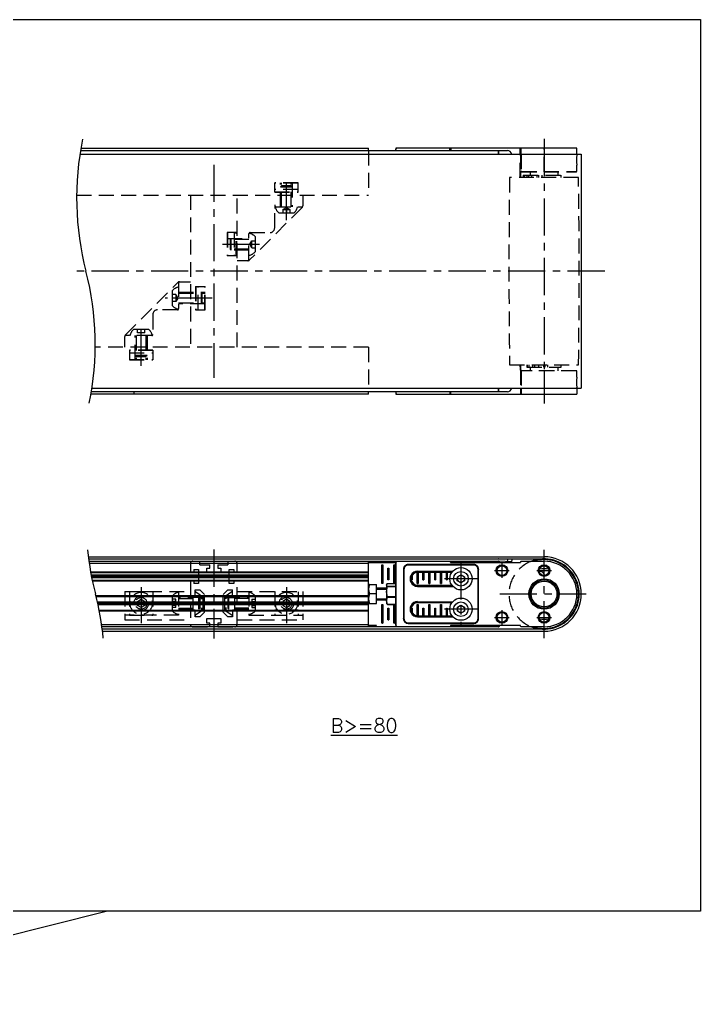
# Model space of a CAD drawing. Extents: x 0 to 1842, y -8 to 906.
# Drawn here: x 1551.4 to 1842, y 487.8 to 906.4 of the extents above; entities that cross this region are included whole.
import ezdxf

# ---------------------------------------------------------------- set-up
doc = ezdxf.new("R2010")
doc.units = 0
doc.header["$LTSCALE"] = 0.5
doc.linetypes.add('CENTER', pattern=[50.8, 31.75, -6.35, 6.35, -6.35])
doc.linetypes.add('DASHED', pattern=[19.05, 12.7, -6.35])
for name, color, linetype in [('MSM_CENTER', 1, 'CENTER'), ('MSM_CONTINUOUS', 7, 'CONTINUOUS'), ('MSM_DASHED', 4, 'DASHED'), ('MSM_NARROW', 5, 'CONTINUOUS'), ('MSM_PART_NUMBER', 7, 'CONTINUOUS')]:
    doc.layers.add(name, color=color, linetype=linetype)
doc.styles.get("Standard").update_dxf_attribs({"font": 'txt.shx', "height": 3, "bigfont": 'bigfont.shx'})

msp = doc.modelspace()

# ---------------------------------------------------------------- linework, layer by layer
at = {"layer": 'MSM_CENTER'}
for p, q in [((1775.25, 855.44), (1775.25, 742.44)), ((1634.25, 844.44), (1634.25, 753.44)), ((1665.25, 820.69), (1665.25, 837.74)), ((1637.95, 810.44), (1655, 810.44)), ((1801.15, 798.94), (1575.68, 798.94)), ((1633.56, 787.44), (1613.5, 787.44)), ((1603.25, 758.44), (1603.25, 777.19)), ((1634.25, 680.03), (1634.25, 642.03)), ((1775.25, 642.13), (1775.25, 679.93)), ((1739.75, 674.53), (1739.75, 647.53)), ((1757.25, 674.18), (1757.25, 667.88)), ((1754.1, 671.03), (1760.4, 671.03)), ((1772.1, 671.03), (1778.4, 671.03)), ((1746.75, 667.53), (1732.75, 667.53)), ((1603.25, 663.89), (1603.25, 648.61)), ((1665.25, 663.89), (1665.25, 648.61)), ((1756.35, 661.03), (1793.25, 661.03)), ((1595.45, 657.03), (1610.7, 657.03)), ((1613.84, 657.03), (1652.86, 657.03)), ((1673.05, 657.03), (1657.79, 657.03)), ((1746.75, 654.53), (1732.75, 654.53)), ((1757.25, 654.18), (1757.25, 647.88)), ((1754.1, 651.03), (1760.4, 651.03)), ((1772.1, 651.03), (1778.4, 651.03))]:
    msp.add_line(p, q, dxfattribs=at)
at = {"layer": 'MSM_CONTINUOUS'}
for p, q in [((1577.35, 850.44), (1759.59, 850.44)), ((1577.52, 851.44), (1700.25, 851.44)), ((1700.25, 850.44), (1700.25, 851.44)), ((1711.92, 850.44), (1711.9, 851.13)), ((1712.15, 851.13), (1711.9, 851.12)), ((1735.05, 851.44), (1712, 851.44)), ((1789.25, 851.44), (1735.05, 851.44)), ((1735.05, 850.44), (1735.05, 851.44)), ((1735.25, 850.44), (1735.25, 851.44)), ((1735.45, 851.44), (1735.45, 850.44)), ((1755.83, 848.94), (1755.83, 850.44)), ((1755.94, 848.94), (1755.94, 850.44)), ((1765.05, 848.94), (1765.05, 851.44)), ((1765.25, 848.94), (1765.25, 851.44)), ((1765.45, 848.94), (1765.45, 851.44)), ((1789.25, 848.94), (1789.25, 851.44)), ((1577.12, 848.94), (1791.15, 848.94)), ((1791.15, 848.94), (1791.15, 748.94)), ((1700.25, 746.44), (1581.84, 746.44)), ((1759.59, 747.44), (1582.01, 747.44)), ((1582.25, 748.94), (1791.15, 748.94)), ((1600.25, 746.44), (1600.25, 747.44)), ((1700.25, 746.44), (1700.25, 747.44)), ((1711.92, 747.44), (1711.9, 746.75)), ((1711.9, 746.75), (1712.15, 746.75)), ((1712, 746.44), (1789.25, 746.44)), ((1735.05, 747.44), (1735.05, 746.44)), ((1735.25, 746.44), (1735.25, 747.44)), ((1735.45, 746.44), (1735.45, 747.44)), ((1755.83, 747.44), (1755.83, 748.94)), ((1755.94, 747.44), (1755.94, 748.94)), ((1765.25, 748.94), (1765.25, 746.44)), ((1765.45, 748.94), (1765.45, 746.44)), ((1789.25, 748.94), (1789.25, 746.44)), ((1580.68, 676.93), (1775.25, 676.93)), ((1580.8, 676.03), (1775.25, 676.03)), ((1580.93, 675.03), (1712.15, 675.03)), ((1700.25, 674.03), (1581.08, 674.03)), ((1700.25, 647.03), (1700.25, 675.03)), ((1700.26, 674.43), (1700.25, 674.44)), ((1700.26, 674.43), (1711.91, 674.43)), ((1700.75, 674.94), (1700.76, 674.93)), ((1700.76, 674.93), (1700.76, 674.43)), ((1700.76, 674.93), (1702.74, 674.93)), ((1702.74, 674.93), (1702.76, 674.95)), ((1702.74, 674.43), (1702.74, 674.93)), ((1703.24, 674.44), (1703.74, 674.45)), ((1703.24, 674.43), (1703.24, 674.44)), ((1703.24, 674.43), (1703.24, 674.43)), ((1703.24, 674.43), (1703.24, 674.43)), ((1703.74, 674.45), (1703.74, 674.43)), ((1711.9, 674.37), (1711.9, 647.68)), ((1712, 647.68), (1712, 674.37)), ((1712.29, 675.03), (1755.83, 675.03)), ((1735.25, 674.63), (1735.25, 674.83)), ((1735.45, 674.43), (1765.25, 674.43)), ((1755.67, 674.95), (1755.75, 675.03)), ((1755.67, 674.43), (1755.67, 674.95)), ((1756.17, 674.45), (1755.67, 674.45)), ((1761.54, 674.73), (1755.88, 675.02)), ((1761.59, 675.73), (1755.94, 676.02)), ((1756.25, 674.53), (1756.17, 674.45)), ((1756.25, 674.53), (1756.17, 674.45)), ((1756.17, 674.45), (1756.17, 674.43)), ((1756.25, 674.53), (1756.25, 674.43)), ((1759.59, 675.83), (1759.54, 674.83)), ((1761.54, 674.73), (1761.59, 675.73)), ((1765.14, 674.45), (1765.19, 674.43)), ((1765.25, 674.83), (1765.25, 674.43)), ((1765.45, 675.03), (1775.25, 675.03)), ((1581.65, 670.53), (1700.25, 670.53)), ((1581.7, 670.23), (1700.25, 670.23)), ((1706.05, 673.53), (1706.45, 673.53)), ((1706.05, 665.53), (1706.05, 673.53)), ((1706.25, 673.53), (1706.25, 665.53)), ((1706.45, 673.53), (1706.45, 665.53)), ((1708.55, 667.03), (1708.55, 672.03)), ((1708.55, 672.03), (1708.95, 672.03)), ((1708.75, 672.03), (1708.75, 667.03)), ((1708.95, 672.03), (1708.95, 667.03)), ((1711.05, 665.53), (1711.05, 673.53)), ((1711.05, 673.53), (1711.45, 673.53)), ((1711.05, 673.53), (1711.25, 673.52)), ((1711.45, 673.53), (1711.25, 673.52)), ((1711.45, 673.53), (1711.25, 673.52)), ((1711.25, 673.52), (1711.25, 665.53)), ((1711.45, 673.53), (1711.45, 665.53)), ((1715.18, 671.6), (1715.18, 650.46)), ((1715.18, 671.6), (1715.24, 671.53)), ((1715.24, 671.53), (1715.44, 671.53)), ((1715.24, 671.53), (1715.24, 650.52)), ((1715.44, 671.53), (1715.44, 650.52)), ((1717.18, 673.6), (1717.24, 673.53)), ((1745.32, 673.6), (1717.18, 673.6)), ((1745.25, 673.53), (1717.24, 673.53)), ((1717.24, 673.53), (1717.24, 673.33)), ((1745.25, 673.33), (1717.24, 673.33)), ((1721.05, 665.53), (1721.05, 670.27)), ((1721.25, 670.75), (1721.25, 670.28)), ((1721.25, 670.75), (1736.26, 670.75)), ((1721.25, 670.55), (1736.09, 670.55)), ((1735.88, 670.28), (1721.25, 670.28)), ((1721.25, 670.28), (1721.25, 665.53)), ((1721.45, 670.28), (1721.45, 665.53)), ((1723.55, 667.03), (1723.55, 670.28)), ((1723.75, 670.28), (1723.75, 667.03)), ((1723.95, 670.28), (1723.95, 667.03)), ((1726.05, 665.53), (1726.05, 670.28)), ((1726.25, 670.28), (1726.25, 665.53)), ((1726.45, 670.28), (1726.45, 665.53)), ((1728.55, 667.03), (1728.55, 670.28)), ((1728.75, 670.28), (1728.75, 667.03)), ((1728.95, 670.28), (1728.95, 667.03)), ((1731.05, 665.53), (1731.05, 670.28)), ((1731.25, 670.28), (1731.25, 665.53)), ((1731.45, 670.28), (1731.45, 665.53)), ((1733.55, 667.03), (1733.55, 670.28)), ((1733.75, 670.28), (1733.75, 667.03)), ((1733.95, 670.28), (1733.95, 667.03)), ((1745.32, 673.6), (1745.25, 673.53)), ((1745.25, 673.53), (1745.25, 673.33)), ((1747.05, 650.52), (1747.05, 671.53)), ((1747.05, 671.53), (1747.25, 671.53)), ((1747.32, 671.6), (1747.25, 671.53)), ((1747.25, 650.52), (1747.25, 671.53)), ((1747.32, 650.46), (1747.32, 671.6)), ((1774.62, 673), (1775.25, 673)), ((1775.25, 673), (1775.87, 673)), ((1700.25, 669.05), (1581.92, 669.05)), ((1700.25, 668.53), (1582.02, 668.53)), ((1582.12, 668.01), (1700.25, 668.01)), ((1700.25, 666.83), (1582.36, 666.83)), ((1700.25, 666.53), (1582.42, 666.53)), ((1708.95, 667.03), (1708.55, 667.03)), ((1718.55, 667.03), (1718.55, 668.07)), ((1718.95, 667.03), (1718.55, 667.03)), ((1718.55, 667.03), (1718.75, 667.03)), ((1718.75, 668.68), (1718.75, 667.03)), ((1718.75, 667.03), (1718.95, 667.03)), ((1718.95, 669.04), (1718.95, 667.03)), ((1723.55, 667.03), (1723.75, 667.03)), ((1723.95, 667.03), (1723.55, 667.03)), ((1723.75, 667.03), (1723.95, 667.03)), ((1728.95, 667.03), (1728.55, 667.03)), ((1728.55, 667.03), (1728.75, 667.03)), ((1728.75, 667.03), (1728.95, 667.03)), ((1733.55, 667.03), (1733.75, 667.03)), ((1733.95, 667.03), (1733.55, 667.03)), ((1733.75, 667.03), (1733.95, 667.03)), ((1738.22, 666.7), (1738.27, 668.43)), ((1739.7, 665.79), (1738.22, 666.7)), ((1738.27, 668.43), (1739.8, 669.26)), ((1741.22, 666.62), (1739.7, 665.79)), ((1739.8, 669.26), (1741.27, 668.35)), ((1741.27, 668.35), (1741.22, 666.62)), ((1774.28, 669.29), (1774.32, 669.18)), ((1775.57, 668.98), (1775.17, 669.75)), ((1700.31, 665.03), (1700.25, 664.93)), ((1700.66, 665.04), (1700.31, 665.03)), ((1700.31, 665.03), (1700.65, 665.01)), ((1700.66, 665.04), (1703.75, 665.04)), ((1703.75, 657.01), (1703.75, 665.04)), ((1708, 663.53), (1703.75, 663.53)), ((1706.45, 665.53), (1706.05, 665.53)), ((1707.51, 663.53), (1708, 663.81)), ((1708.27, 665.5), (1708, 665.03)), ((1708, 664.87), (1708.34, 665.5)), ((1708, 665.03), (1708, 657.03)), ((1708.34, 664.25), (1708, 664.87)), ((1708, 662), (1708.34, 664.2)), ((1708.34, 659.79), (1708, 662)), ((1708.27, 665.5), (1711.9, 665.5)), ((1708.34, 664.25), (1708.34, 664.2)), ((1711.9, 664.25), (1708.34, 664.25)), ((1708.34, 664.2), (1711.9, 664.2)), ((1711.45, 665.53), (1711.05, 665.53)), ((1711.05, 665.53), (1711.25, 665.53)), ((1711.25, 665.53), (1711.45, 665.53)), ((1721.45, 665.53), (1721.05, 665.53)), ((1721.05, 665.53), (1721.25, 665.53)), ((1721.25, 665.53), (1721.45, 665.53)), ((1721.25, 664.77), (1721.25, 664.3)), ((1721.25, 664.77), (1735.88, 664.77)), ((1721.25, 664.5), (1736.09, 664.5)), ((1721.25, 664.3), (1736.26, 664.3)), ((1726.45, 665.53), (1726.05, 665.53)), ((1726.05, 665.53), (1726.25, 665.53)), ((1726.25, 665.53), (1726.45, 665.53)), ((1731.45, 665.53), (1731.05, 665.53)), ((1731.05, 665.53), (1731.25, 665.53)), ((1731.25, 665.53), (1731.45, 665.53)), ((1583.9, 660.33), (1700.25, 660.33)), ((1583.97, 660.03), (1700.25, 660.03)), ((1700.25, 657.55), (1584.57, 657.55)), ((1703.75, 661.05), (1700.66, 661.05)), ((1703.75, 658.53), (1708, 658.53)), ((1708, 658.25), (1707.51, 658.53)), ((1708, 658.15), (1708.34, 659.73)), ((1708.34, 656.57), (1708, 658.15)), ((1711.9, 659.79), (1708.34, 659.79)), ((1708.34, 659.79), (1708.34, 659.73)), ((1708.34, 659.73), (1711.9, 659.73)), ((1721.25, 657.75), (1721.25, 657.28)), ((1721.25, 657.75), (1736.26, 657.75)), ((1721.25, 657.55), (1736.09, 657.55)), ((1735.88, 657.28), (1721.25, 657.28)), ((1700.25, 657.03), (1584.69, 657.03)), ((1584.8, 656.51), (1700.25, 656.51)), ((1700.25, 654.03), (1585.32, 654.03)), ((1700.25, 653.73), (1585.38, 653.73)), ((1700.25, 657.13), (1700.31, 657.03)), ((1700.31, 657.03), (1700.66, 657.04)), ((1700.66, 657.01), (1700.31, 657.03)), ((1700.66, 657.04), (1703.75, 657.04)), ((1700.66, 657.01), (1703.75, 657.01)), ((1706.05, 648.53), (1706.05, 656.53)), ((1706.05, 656.53), (1706.25, 656.52)), ((1706.05, 656.53), (1706.45, 656.53)), ((1706.25, 656.52), (1706.45, 656.53)), ((1706.25, 656.52), (1706.25, 648.53)), ((1706.45, 656.53), (1706.45, 648.53)), ((1708, 657.03), (1708.34, 656.56)), ((1711.9, 656.57), (1708.34, 656.57)), ((1708.34, 656.57), (1708.34, 656.56)), ((1708.34, 656.56), (1711.9, 656.56)), ((1708.55, 655.03), (1708.75, 655.02)), ((1708.55, 655.03), (1708.95, 655.03)), ((1708.55, 650.03), (1708.55, 655.03)), ((1708.75, 655.02), (1708.95, 655.03)), ((1708.75, 655.02), (1708.75, 650.03)), ((1708.95, 655.03), (1708.95, 650.03)), ((1711.05, 656.53), (1711.45, 656.53)), ((1711.05, 656.53), (1711.25, 656.52)), ((1711.05, 648.53), (1711.05, 656.53)), ((1711.25, 656.52), (1711.45, 656.53)), ((1711.25, 656.52), (1711.25, 648.53)), ((1711.45, 656.53), (1711.45, 648.53)), ((1718.55, 653.99), (1718.55, 655.03)), ((1718.55, 655.03), (1718.95, 655.03)), ((1718.55, 655.03), (1718.75, 655.02)), ((1718.75, 655.02), (1718.95, 655.03)), ((1718.75, 655.02), (1718.75, 653.37)), ((1718.95, 655.03), (1718.95, 653.01)), ((1721.05, 656.53), (1721.45, 656.53)), ((1721.05, 651.78), (1721.05, 656.53)), ((1721.05, 656.53), (1721.25, 656.52)), ((1721.25, 656.52), (1721.45, 656.53)), ((1721.25, 656.52), (1721.25, 651.77)), ((1721.45, 656.53), (1721.45, 651.77)), ((1723.55, 651.77), (1723.55, 655.03)), ((1723.55, 655.03), (1723.75, 655.02)), ((1723.55, 655.03), (1723.95, 655.03)), ((1723.75, 655.02), (1723.95, 655.03)), ((1723.75, 655.02), (1723.75, 651.77)), ((1723.95, 655.03), (1723.95, 651.77)), ((1726.05, 656.53), (1726.45, 656.53)), ((1726.05, 651.77), (1726.05, 656.53)), ((1726.05, 656.53), (1726.25, 656.52)), ((1726.25, 656.52), (1726.45, 656.53)), ((1726.25, 656.52), (1726.25, 651.77)), ((1726.45, 656.53), (1726.45, 651.77)), ((1728.55, 651.77), (1728.55, 655.03)), ((1728.55, 655.03), (1728.75, 655.02)), ((1728.55, 655.03), (1728.95, 655.03)), ((1728.75, 655.02), (1728.95, 655.03)), ((1728.75, 655.02), (1728.75, 651.77)), ((1728.95, 655.03), (1728.95, 651.77)), ((1731.05, 656.53), (1731.45, 656.53)), ((1731.05, 651.77), (1731.05, 656.53)), ((1731.05, 656.53), (1731.25, 656.52)), ((1731.25, 656.52), (1731.45, 656.53)), ((1731.25, 656.52), (1731.25, 651.77)), ((1731.45, 656.53), (1731.45, 651.77)), ((1733.55, 651.77), (1733.55, 655.03)), ((1733.55, 655.03), (1733.75, 655.02)), ((1733.55, 655.03), (1733.95, 655.03)), ((1733.75, 655.02), (1733.95, 655.03)), ((1733.75, 655.02), (1733.75, 651.77)), ((1733.95, 655.03), (1733.95, 651.77)), ((1738.25, 655.39), (1739.75, 656.26)), ((1738.25, 653.66), (1738.25, 655.39)), ((1739.75, 652.79), (1738.25, 653.66)), ((1739.75, 656.26), (1741.25, 655.39)), ((1741.25, 653.66), (1739.75, 652.79)), ((1741.25, 655.39), (1741.25, 653.66)), ((1708.95, 650.03), (1708.55, 650.03)), ((1708.75, 650.03), (1708.55, 650.03)), ((1708.75, 650.03), (1708.95, 650.03)), ((1715.18, 650.46), (1715.24, 650.52)), ((1715.24, 650.52), (1715.44, 650.52)), ((1721.25, 651.77), (1735.88, 651.77)), ((1721.25, 651.3), (1721.25, 651.77)), ((1721.25, 651.5), (1736.09, 651.5)), ((1721.25, 651.3), (1736.26, 651.3)), ((1747.05, 650.52), (1747.25, 650.52)), ((1747.32, 650.46), (1747.25, 650.52)), ((1774.62, 649.06), (1775.88, 649.06)), ((1586.36, 648.03), (1700.25, 648.03)), ((1755.75, 647.03), (1586.5, 647.03)), ((1775.25, 646.03), (1586.64, 646.03)), ((1586.76, 645.13), (1775.25, 645.13)), ((1700.25, 647.61), (1700.26, 647.62)), ((1700.25, 647.61), (1700.26, 647.62)), ((1703.74, 647.62), (1700.26, 647.62)), ((1700.76, 647.12), (1700.75, 647.11)), ((1700.76, 647.62), (1700.76, 647.12)), ((1702.74, 647.12), (1700.76, 647.12)), ((1702.74, 647.12), (1702.74, 647.62)), ((1702.76, 647.1), (1702.74, 647.12)), ((1703.24, 647.62), (1703.24, 647.62)), ((1703.24, 647.62), (1703.24, 647.62)), ((1703.24, 647.61), (1703.24, 647.62)), ((1703.24, 647.61), (1703.74, 647.6)), ((1703.74, 647.62), (1703.74, 647.6)), ((1706.45, 648.53), (1706.05, 648.53)), ((1706.25, 648.53), (1706.05, 648.53)), ((1706.25, 648.53), (1706.45, 648.53)), ((1711.45, 648.53), (1711.05, 648.53)), ((1711.25, 648.53), (1711.05, 648.53)), ((1711.25, 648.53), (1711.45, 648.53)), ((1711.25, 648.53), (1711.45, 648.53)), ((1711.9, 647.68), (1712, 647.68)), ((1717.18, 648.46), (1717.24, 648.52)), ((1717.18, 648.46), (1745.32, 648.46)), ((1717.24, 648.72), (1745.25, 648.72)), ((1717.24, 648.72), (1717.24, 648.52)), ((1717.24, 648.52), (1745.25, 648.52)), ((1735.25, 647.43), (1735.25, 647.23)), ((1765.05, 647.63), (1735.45, 647.63)), ((1745.25, 648.72), (1745.25, 648.52)), ((1745.25, 648.52), (1745.32, 648.46)), ((1755.67, 647.6), (1756.17, 647.6)), ((1755.67, 647.1), (1755.67, 647.6)), ((1755.75, 647.03), (1755.67, 647.1)), ((1756.17, 647.6), (1756.25, 647.53)), ((1756.25, 647.63), (1756.25, 647.53)), ((1765.25, 647.23), (1765.25, 647.43)), ((1775.25, 647.03), (1765.45, 647.03))]:
    msp.add_line(p, q, dxfattribs=at)
for centre, radius in [((1739.75, 667.53), 4.75), ((1739.75, 667.53), 3.13), ((1757.25, 671.03), 2.07), ((1775.25, 671.03), 2.07), ((1739.75, 667.53), 1.5), ((1775.25, 661.03), 6.5), ((1775.25, 661.03), 6), ((1775.25, 661.03), 5.5), ((1739.75, 654.53), 4.75), ((1739.75, 654.53), 3.12), ((1739.75, 654.53), 1.5), ((1757.25, 651.03), 2.07), ((1775.25, 651.03), 2.07)]:
    msp.add_circle(centre, radius, dxfattribs=at)
for centre, radius, start, end in [((1712.4, 851.14), 0.5, 143.1175, 181.4553), ((1712.55, 851.14), 0.404, 131.0562, 181.1329), ((1759.59, 848.44), 2, 14.4237, 89.9303), ((1712.4, 746.74), 0.5, 178.9862, 216.8852), ((1712.55, 746.74), 0.404, 178.8636, 228.9467), ((1759.59, 749.44), 2, 270.0694, 345.5764), ((1700.75, 674.44), 0.5, 90.0234, 179.9789), ((1700.76, 674.43), 0.5, 90.0223, 179.9765), ((1702.74, 674.43), 0.5, 0.0235, 89.9777), ((1702.73, 674.44), 0.509, 0.0108, 87.0086), ((1702.82, 673.85), 1.1, 32.8282, 93.2378), ((1712.9, 674.37), 1, 138.9892, 179.9859), ((1712.9, 674.37), 0.895, 133.0624, 180.1301), ((1735.05, 674.83), 0.2, 0, 90), ((1735.45, 674.63), 0.2, 180, 270), ((1755.67, 674.45), 0.5, 0.0201, 89.9811), ((1755.75, 674.53), 0.5, 0.0037, 88.9134), ((1755.83, 674.03), 2, 87, 90), ((1755.83, 674.03), 1, 87, 90), ((1765.04, 674.63), 0.205, 280.3588, 359.4522), ((1765.45, 674.83), 0.2, 90, 180), ((1775.25, 661.03), 15, 248.9605, 111.0394), ((1775.25, 661.03), 14.7, 252.2472, 107.7528), ((1775.25, 661.03), 15.9, 270, 90), ((1775.25, 661.03), 14, 270, 90), ((1717.18, 671.6), 2, 89.9964, 180.0036), ((1717.24, 671.53), 2, 90.0001, 179.9996), ((1717.24, 671.53), 1.8, 89.9956, 180.0042), ((1721.25, 667.53), 3.23, 89.9998, 270.0002), ((1721.25, 667.53), 3.03, 90, 270), ((1721.25, 667.53), 2.75, 90, 270), ((1745.25, 671.53), 2, 0.0006, 89.9997), ((1745.25, 671.53), 1.8, 359.9958, 90.0044), ((1745.32, 671.6), 2, 359.9968, 90.0034), ((1773.66, 668.96), 1.7, 27.435, 104.9479), ((1775.25, 661.03), 10.8, 79.4774, 100.5226), ((1775.25, 602.28), 70.66, 89.362, 90.638), ((1773.62, 668.94), 0.75, 27.435, 85.8742), ((1706.06, 663.05), 5.75, 159.7297, 200.2703), ((1706.21, 659.03), 5.91, 160.0003, 199.9997), ((1721.25, 654.53), 3.23, 89.9998, 270.0002), ((1721.25, 654.53), 3.03, 90, 270), ((1721.25, 654.53), 2.75, 90, 270), ((1717.18, 650.46), 2, 179.9964, 270.0036), ((1717.18, 650.46), 2, 179.9964, 270.0036), ((1717.24, 650.52), 2, 180.0004, 269.9999), ((1717.24, 650.52), 1.8, 179.9958, 270.0044), ((1745.25, 650.52), 2, 270.0001, 359.9996), ((1745.25, 650.52), 1.8, 269.9956, 0.0042), ((1745.32, 650.46), 2, 269.9966, 0.0032), ((1745.32, 650.46), 2, 269.9964, 0.0036), ((1775.25, 661.03), 10.8, 259.4774, 280.5226), ((1775.25, 719.77), 70.66, 269.362, 270.638), ((1700.75, 647.61), 0.5, 180.0211, 269.9766), ((1700.76, 647.62), 0.5, 180.0235, 269.9777), ((1702.74, 647.62), 0.5, 270.0223, 359.9765), ((1702.7, 647.64), 0.535, 275.5655, 357.4152), ((1702.89, 648.07), 0.97, 262.3227, 331.6113), ((1712.9, 647.68), 1, 180.0141, 221.0108), ((1712.9, 647.68), 0.895, 179.8732, 226.9343), ((1735.05, 647.23), 0.2, 270, 0), ((1735.45, 647.43), 0.2, 90, 180), ((1755.67, 647.6), 0.5, 270.0189, 359.9799), ((1755.75, 647.53), 0.5, 269.9964, 0.0036), ((1755.75, 647.53), 0.5, 269.9972, 0.0018), ((1765.05, 647.43), 0.2, 0, 90), ((1765.45, 647.23), 0.2, 180, 270)]:
    msp.add_arc(centre, radius, start, end, dxfattribs=at)
at = {"layer": 'MSM_DASHED'}
for p, q in [((1700.25, 850.44), (1700.25, 831.44)), ((1775.25, 841.44), (1775.25, 851.44)), ((1765.05, 838.94), (1765.05, 848.94)), ((1765.25, 848.94), (1765.25, 838.94)), ((1765.45, 848.94), (1765.45, 841.48)), ((1789.25, 848.64), (1789.25, 848.94)), ((1765.74, 841.55), (1765.74, 841.44)), ((1765.74, 841.55), (1789.25, 841.55)), ((1765.74, 841.44), (1788.93, 841.44)), ((1769.25, 841.44), (1769.25, 839.94)), ((1781.25, 839.94), (1781.25, 841.44)), ((1789.25, 841.55), (1789.25, 844.27)), ((1789.95, 838.94), (1760.55, 838.94)), ((1765.24, 840.95), (1765.2, 838.94)), ((1766.36, 839.94), (1782.57, 839.94)), ((1766.36, 839.94), (1766.36, 838.94)), ((1766.83, 838.94), (1766.83, 839.94)), ((1768.07, 838.94), (1768.07, 839.94)), ((1768.69, 838.94), (1768.69, 839.94)), ((1769.93, 839.94), (1769.93, 838.94)), ((1772.34, 838.94), (1772.34, 839.94)), ((1772.87, 839.94), (1772.87, 838.94)), ((1774.27, 839.94), (1774.27, 838.94)), ((1782.57, 838.94), (1782.57, 839.94)), ((1670.25, 836.74), (1660.25, 836.74)), ((1660.25, 832.64), (1660.25, 836.74)), ((1670.25, 836.61), (1660.25, 836.61)), ((1670.25, 833.8), (1660.25, 833.8)), ((1662.75, 826.44), (1662.75, 836.74)), ((1662.75, 835.01), (1663.18, 835.44)), ((1662.75, 835.01), (1667.75, 835.01)), ((1663.18, 826.44), (1663.18, 836.74)), ((1667.31, 835.44), (1663.18, 835.44)), ((1667.31, 826.44), (1667.31, 836.74)), ((1667.31, 835.44), (1667.75, 835.01)), ((1667.75, 836.74), (1667.75, 826.44)), ((1670.25, 832.64), (1670.25, 836.74)), ((1575.7, 831.44), (1700.25, 831.44)), ((1624.25, 831.44), (1624.25, 766.44)), ((1644.25, 766.44), (1644.25, 831.44)), ((1660.25, 832.84), (1670.25, 832.84)), ((1660.25, 832.64), (1670.25, 832.64)), ((1672.25, 831.44), (1672.25, 826.85)), ((1671.95, 826.15), (1649.54, 803.73)), ((1660.25, 827.25), (1660.25, 825.69)), ((1660.25, 817.44), (1660.25, 825.94)), ((1660.75, 826.44), (1672.16, 826.44)), ((1663.75, 825.25), (1665.25, 826.12)), ((1663.75, 825.25), (1663.75, 823.69)), ((1663.75, 825.25), (1666.75, 825.25)), ((1665.25, 826.12), (1666.75, 825.25)), ((1665.25, 825.25), (1665.25, 823.69)), ((1666.75, 825.25), (1666.75, 823.69)), ((1668.37, 823.69), (1662.12, 823.69)), ((1639.95, 815.44), (1639.95, 805.44)), ((1644.05, 815.44), (1639.95, 815.44)), ((1639.95, 812.94), (1649.25, 812.94)), ((1649.25, 812.51), (1639.95, 812.51)), ((1640.08, 815.44), (1640.08, 805.44)), ((1641.25, 812.51), (1641.68, 812.94)), ((1641.25, 812.51), (1641.25, 808.37)), ((1641.68, 807.94), (1641.68, 812.94)), ((1642.89, 815.44), (1642.89, 805.44)), ((1643.85, 805.44), (1643.85, 815.44)), ((1644.05, 805.44), (1644.05, 815.44)), ((1649.25, 803.53), (1649.25, 814.94)), ((1649.75, 815.44), (1658.25, 815.44)), ((1652, 807.32), (1652, 813.57)), ((1649.25, 808.37), (1639.95, 808.37)), ((1649.25, 807.94), (1639.95, 807.94)), ((1641.68, 807.94), (1641.25, 808.37)), ((1649.57, 810.44), (1650.44, 811.94)), ((1650.44, 808.94), (1649.57, 810.44)), ((1650.44, 811.94), (1652, 811.94)), ((1650.44, 808.94), (1650.44, 811.94)), ((1650.44, 810.44), (1652, 810.44)), ((1650.44, 808.94), (1652, 808.94)), ((1644.05, 805.44), (1639.95, 805.44)), ((1648.83, 803.44), (1644.25, 803.44)), ((1596.54, 771.73), (1618.95, 794.15)), ((1619.25, 794.35), (1619.25, 782.94)), ((1619.66, 794.44), (1624.25, 794.44)), ((1626.45, 792.44), (1626.45, 782.44)), ((1626.45, 792.44), (1630.55, 792.44)), ((1626.65, 792.44), (1626.65, 782.44)), ((1627.61, 782.44), (1627.61, 792.44)), ((1630.42, 782.44), (1630.42, 792.44)), ((1630.55, 782.44), (1630.55, 792.44)), ((1616.5, 790.57), (1616.5, 784.32)), ((1618.06, 788.94), (1616.5, 788.94)), ((1618.06, 787.44), (1616.5, 787.44)), ((1618.06, 788.94), (1618.92, 787.44)), ((1618.06, 788.94), (1618.06, 785.94)), ((1618.92, 787.44), (1618.06, 785.94)), ((1619.25, 789.94), (1630.55, 789.94)), ((1619.25, 789.51), (1630.55, 789.51)), ((1628.81, 789.94), (1628.81, 784.94)), ((1628.81, 789.94), (1629.25, 789.51)), ((1629.25, 785.37), (1629.25, 789.51)), ((1618.06, 785.94), (1616.5, 785.94)), ((1619.25, 785.37), (1630.55, 785.37)), ((1630.55, 784.94), (1619.25, 784.94)), ((1629.25, 785.37), (1628.81, 784.94)), ((1608.25, 780.44), (1608.25, 771.94)), ((1618.75, 782.44), (1610.25, 782.44)), ((1626.45, 782.44), (1630.55, 782.44)), ((1596.25, 766.44), (1596.25, 771.03)), ((1607.75, 771.44), (1596.34, 771.44)), ((1600.12, 774.19), (1606.37, 774.19)), ((1600.75, 761.14), (1600.75, 771.44)), ((1601.18, 771.44), (1601.18, 761.14)), ((1601.75, 772.63), (1601.75, 774.19)), ((1604.75, 772.63), (1601.75, 772.63)), ((1603.25, 772.63), (1603.25, 774.19)), ((1604.75, 772.63), (1604.75, 774.19)), ((1605.31, 771.44), (1605.31, 761.14)), ((1605.75, 771.44), (1605.75, 761.14)), ((1700.25, 766.44), (1583.66, 766.44)), ((1700.25, 766.44), (1700.25, 747.44)), ((1608.25, 765.24), (1598.25, 765.24)), ((1598.25, 765.24), (1598.25, 761.14)), ((1608.25, 765.04), (1598.25, 765.04)), ((1598.25, 764.08), (1608.25, 764.08)), ((1605.75, 762.87), (1600.75, 762.87)), ((1601.18, 762.44), (1600.75, 762.87)), ((1601.18, 762.44), (1605.31, 762.44)), ((1605.75, 762.87), (1605.31, 762.44)), ((1608.25, 765.24), (1608.25, 761.14)), ((1598.25, 761.27), (1608.25, 761.27)), ((1598.25, 761.14), (1608.25, 761.14)), ((1760.55, 758.94), (1789.95, 758.94)), ((1764.93, 758.94), (1764.95, 758.4)), ((1764.95, 758.4), (1765.15, 758.41)), ((1764.95, 758.4), (1765.03, 757.58)), ((1765.23, 757.58), (1765.11, 758.41)), ((1765.15, 758.41), (1765.13, 758.94)), ((1765.2, 758.94), (1765.21, 758.41)), ((1767.92, 758.94), (1767.92, 757.94)), ((1767.92, 757.94), (1782.57, 757.94)), ((1767.97, 758.94), (1767.97, 757.94)), ((1768.89, 757.94), (1768.89, 758.94)), ((1769.25, 757.94), (1769.25, 756.44)), ((1770.48, 757.94), (1770.48, 758.94)), ((1771.28, 757.94), (1771.28, 758.94)), ((1772.88, 758.94), (1772.88, 757.94)), ((1775.17, 757.94), (1775.17, 758.94)), ((1775.51, 758.94), (1775.51, 757.94)), ((1776.69, 758.94), (1776.69, 757.94)), ((1781.25, 756.44), (1781.25, 757.94)), ((1782.57, 757.94), (1782.57, 758.94)), ((1765.03, 757.58), (1765.23, 757.58)), ((1765.03, 757.58), (1765.04, 756.93)), ((1765.04, 756.93), (1765.22, 756.93)), ((1765.24, 756.93), (1765.23, 757.58)), ((1765.25, 756.78), (1765.25, 748.94)), ((1765.45, 756.4), (1765.45, 748.94)), ((1765.45, 756.4), (1765.74, 756.33)), ((1788.93, 756.44), (1765.74, 756.44)), ((1765.74, 756.33), (1765.74, 756.43)), ((1789.25, 756.33), (1765.74, 756.33)), ((1775.25, 756.44), (1775.25, 746.44)), ((1789.25, 753.61), (1789.25, 756.33)), ((1789.25, 748.94), (1789.25, 749.24)), ((1624.25, 674.03), (1624.25, 670.28)), ((1625.25, 675.03), (1628.25, 675.03)), ((1628.25, 673.53), (1628.25, 675.03)), ((1640.25, 675.03), (1640.25, 673.53)), ((1640.25, 675.03), (1643.25, 675.03)), ((1644.25, 670.28), (1644.25, 674.03)), ((1625.75, 670.28), (1624.25, 670.28)), ((1625.75, 671.53), (1627.75, 671.53)), ((1625.75, 671.53), (1625.75, 670.28)), ((1627.75, 671.53), (1627.75, 665.53)), ((1628.25, 673.53), (1632.5, 673.53)), ((1631.25, 672.03), (1632.5, 672.03)), ((1631.25, 670.03), (1631.25, 672.03)), ((1637.25, 670.03), (1631.25, 670.03)), ((1632.5, 672.03), (1632.5, 673.53)), ((1636, 673.53), (1636, 672.03)), ((1636, 673.53), (1640.25, 673.53)), ((1636, 672.03), (1637.25, 672.03)), ((1637.25, 672.03), (1637.25, 670.03)), ((1640.75, 671.53), (1642.75, 671.53)), ((1640.75, 665.53), (1640.75, 671.53)), ((1642.75, 671.53), (1642.75, 670.28)), ((1642.75, 670.28), (1644.25, 670.28)), ((1624.25, 666.78), (1625.75, 666.78)), ((1624.25, 666.78), (1624.25, 648.03)), ((1625.75, 666.78), (1625.75, 665.53)), ((1642.75, 666.78), (1642.75, 665.53)), ((1644.25, 666.78), (1642.75, 666.78)), ((1644.25, 648.03), (1644.25, 666.78)), ((1596.25, 662.03), (1624.25, 662.03)), ((1596.25, 662.03), (1596.25, 650.03)), ((1608.25, 662.02), (1598.25, 662.02)), ((1598.25, 662.02), (1598.25, 652.03)), ((1608.25, 662.03), (1608.25, 652.03)), ((1619.25, 662.03), (1619.25, 652.03)), ((1627.75, 665.53), (1625.75, 665.53)), ((1626.25, 662.78), (1628.25, 662.78)), ((1626.25, 659.93), (1626.25, 662.78)), ((1626.61, 661.98), (1629.42, 660.02)), ((1630.25, 660.78), (1628.25, 662.78)), ((1638.25, 660.78), (1640.25, 662.78)), ((1641.89, 661.98), (1639.08, 660.02)), ((1640.25, 662.78), (1642.25, 662.78)), ((1642.75, 665.53), (1640.75, 665.53)), ((1642.25, 659.93), (1642.25, 662.78)), ((1644.25, 662.03), (1672.25, 662.03)), ((1649.25, 662.03), (1649.25, 652.03)), ((1660.25, 662.03), (1660.25, 652.03)), ((1670.25, 662.02), (1670.25, 652.03)), ((1672.25, 662.03), (1672.25, 650.03)), ((1601.75, 657.89), (1603.25, 658.76)), ((1601.75, 656.16), (1601.75, 657.89)), ((1603.25, 658.76), (1604.75, 657.89)), ((1604.75, 657.89), (1604.75, 656.16)), ((1616.5, 660.15), (1616.5, 653.9)), ((1618.06, 658.76), (1616.5, 658.76)), ((1618.06, 657.89), (1616.5, 657.89)), ((1618.06, 655.29), (1618.06, 658.76)), ((1629.55, 659.53), (1619.25, 659.53)), ((1619.25, 659.09), (1629.55, 659.09)), ((1624.25, 660.03), (1626.25, 660.03)), ((1625.45, 654.33), (1625.45, 659.73)), ((1625.65, 659.93), (1626.25, 659.93)), ((1627.81, 654.53), (1627.81, 659.53)), ((1628.25, 659.09), (1627.81, 659.53)), ((1628.25, 659.09), (1628.25, 654.96)), ((1629.55, 659.77), (1629.55, 654.28)), ((1630.25, 653.28), (1630.25, 660.78)), ((1638.25, 653.28), (1638.25, 660.78)), ((1638.95, 654.28), (1638.95, 659.77)), ((1638.95, 659.53), (1649.25, 659.53)), ((1649.25, 659.09), (1638.95, 659.09)), ((1640.25, 659.09), (1640.68, 659.53)), ((1640.25, 659.09), (1640.25, 654.96)), ((1640.68, 654.53), (1640.68, 659.53)), ((1642.25, 659.93), (1642.85, 659.93)), ((1643.05, 659.73), (1643.05, 654.33)), ((1650.44, 658.76), (1652, 658.76)), ((1650.44, 658.76), (1650.44, 655.29)), ((1650.44, 657.89), (1652, 657.89)), ((1652, 653.9), (1652, 660.15)), ((1670.25, 659.93), (1660.25, 659.93)), ((1665.25, 658.76), (1663.75, 657.89)), ((1663.75, 657.89), (1663.75, 656.16)), ((1666.75, 657.89), (1665.25, 658.76)), ((1666.75, 657.89), (1666.75, 656.16)), ((1603.25, 655.29), (1601.75, 656.16)), ((1604.75, 656.16), (1603.25, 655.29)), ((1618.06, 656.16), (1616.5, 656.16)), ((1618.06, 655.29), (1616.5, 655.29)), ((1619.25, 654.96), (1629.55, 654.96)), ((1619.25, 654.53), (1629.55, 654.53)), ((1624.25, 654.03), (1626.25, 654.03)), ((1626.25, 654.13), (1625.65, 654.13)), ((1626.25, 651.28), (1626.25, 654.13)), ((1629.42, 654.04), (1626.61, 652.07)), ((1627.81, 654.53), (1628.25, 654.96)), ((1630.25, 653.28), (1628.25, 651.28)), ((1640.25, 651.28), (1638.25, 653.28)), ((1649.25, 654.96), (1638.95, 654.96)), ((1649.25, 654.53), (1638.95, 654.53)), ((1639.08, 654.04), (1641.89, 652.07)), ((1640.68, 654.53), (1640.25, 654.96)), ((1642.25, 654.13), (1642.25, 651.28)), ((1642.85, 654.13), (1642.25, 654.13)), ((1650.44, 656.16), (1652, 656.16)), ((1650.44, 655.29), (1652, 655.29)), ((1670.25, 654.13), (1660.25, 654.13)), ((1663.75, 656.16), (1665.25, 655.29)), ((1665.25, 655.29), (1666.75, 656.16)), ((1619.25, 652.03), (1596.25, 652.03)), ((1596.25, 650.03), (1624.25, 650.03)), ((1598.25, 652.03), (1608.25, 652.03)), ((1628.25, 651.28), (1626.25, 651.28)), ((1631.25, 650.53), (1637.25, 650.53)), ((1631.25, 648.53), (1631.25, 650.53)), ((1637.25, 650.53), (1637.25, 648.53)), ((1642.25, 651.28), (1640.25, 651.28)), ((1644.25, 650.03), (1672.25, 650.03)), ((1649.25, 652.03), (1672.25, 652.03)), ((1625.25, 647.03), (1632.5, 647.03)), ((1632.5, 648.53), (1631.25, 648.53)), ((1632.5, 647.03), (1632.5, 648.53)), ((1636, 648.53), (1636, 647.03)), ((1637.25, 648.53), (1636, 648.53)), ((1636, 647.03), (1643.25, 647.03))]:
    msp.add_line(p, q, dxfattribs=at)
for centre, radius in [((1603.25, 657.03), 4.75), ((1665.25, 657.03), 4.75), ((1603.25, 657.03), 3.13), ((1603.25, 657.03), 2.5), ((1665.25, 657.03), 3.12), ((1665.25, 657.03), 2.5)]:
    msp.add_circle(centre, radius, dxfattribs=at)
for centre, radius, start, end in [((1803.13, 846.44), 14.05, 170.9924, 188.8967), ((1765.74, 840.94), 0.5, 89.9689, 179.0298), ((1765.7, 841.11), 0.45, 84.4293, 186.3128), ((1788.93, 841.94), 0.5, 270, 309.3159), ((4427.06, 798.94), 2666.82, 179.14058, 180.85942), ((-876.57, 798.94), 2666.82, 359.14058, 0.85942), ((1660.75, 825.94), 0.5, 90, 180), ((1665.16, 827.34), 4.75, 191.6126, 230.2269), ((1665.33, 827.34), 4.75, 309.7731, 349.0684), ((1671.25, 826.85), 1, 315, 0), ((1658.25, 817.44), 2, 270, 0), ((1649.75, 814.94), 0.5, 90, 180), ((1648.35, 810.53), 4.75, 39.7731, 78.3763), ((1648.35, 810.35), 4.75, 280.9316, 320.2269), ((1648.83, 804.44), 1, 270, 315), ((1620.15, 787.53), 4.75, 100.9316, 140.2269), ((1619.66, 793.44), 1, 90, 135), ((1620.15, 787.35), 4.75, 219.7731, 258.3763), ((1618.75, 782.94), 0.5, 270, 0), ((1610.25, 780.44), 2, 90, 180), ((1597.25, 771.03), 1, 135, 180), ((1603.16, 770.54), 4.75, 129.7731, 169.0684), ((1603.33, 770.54), 4.75, 11.6126, 50.2269), ((1607.75, 771.94), 0.5, 270, 0), ((13291.82, 959.19), 11528.36, 180.997936, 181.005297), ((1765.74, 756.94), 0.7, 180.9961, 225.4244), ((1765.74, 756.94), 0.5, 181, 190.6739), ((1765.74, 756.94), 0.5, 190.6403, 270.035), ((1765.74, 756.8), 0.496, 182.0124, 233.3768), ((1788.93, 755.94), 0.5, 50.6841, 90), ((1802.95, 751.43), 13.88, 170.9316, 189.0668), ((1625.25, 674.03), 1, 90, 180), ((1643.25, 674.03), 1, 0, 90), ((1775.25, 661.03), 15, 111.0395, 248.9605), ((1620.15, 657.11), 4.75, 100.9316, 140.2269), ((1626.48, 661.8), 0.228, 55.0081, 179.9998), ((1642.02, 661.8), 0.228, 0.0002, 124.9919), ((1648.35, 657.11), 4.75, 39.7731, 79.0684), ((1625.65, 659.73), 0.2, 90, 180), ((1629.25, 659.77), 0.3, 360, 55.008), ((1639.25, 659.77), 0.3, 124.992, 180), ((1642.85, 659.73), 0.2, 0, 90), ((1620.15, 656.94), 4.75, 219.7731, 259.0684), ((1625.65, 654.33), 0.2, 180, 270), ((1629.25, 654.28), 0.3, 304.992, 0), ((1639.25, 654.28), 0.3, 180, 235.008), ((1642.85, 654.33), 0.2, 270, 0), ((1648.35, 656.94), 4.75, 280.9316, 320.2269), ((1626.48, 652.25), 0.228, 180.0002, 304.9919), ((1642.02, 652.25), 0.228, 235.0081, 359.9998), ((1625.25, 648.03), 1, 180, 270), ((1643.25, 648.03), 1, 270, 0)]:
    msp.add_arc(centre, radius, start, end, dxfattribs=at)
at = {"layer": 'MSM_NARROW'}
for p, q in [((1252.34, 906.44), (1841.98, 906.44)), ((1841.98, 906.44), (1841.98, 525.57)), ((1703.75, 663.09), (1708, 663.09)), ((1703.75, 658.96), (1708, 658.96)), ((1250.83, 440.57), (1588.26, 525.57)), ((1841.98, 525.57), (1252.34, 525.57))]:
    msp.add_line(p, q, dxfattribs=at)
for centre in [(1757.25, 671.03), (1775.25, 671.03), (1757.25, 651.03), (1775.25, 651.03)]:
    msp.add_circle(centre, 2.5, dxfattribs=at)
for centre, start, end in [((1700.14, 830.19), 168.3266, 194.5434), ((1459.22, 767.69), 348.3266, 14.5434), ((1704.18, 692.28), 185.7041, 194.5434), ((1463.26, 629.78), 5.7041, 14.5434)]:
    msp.add_arc(centre, 124.45, start, end, dxfattribs=at)

# ---------------------------------------------------------------- texts
at = {"layer": 'MSM_PART_NUMBER'}
msp.add_text('%%UB>=80', height=6, dxfattribs=at).set_placement((1684.15, 601.88))

doc.saveas('drawing.dxf')
